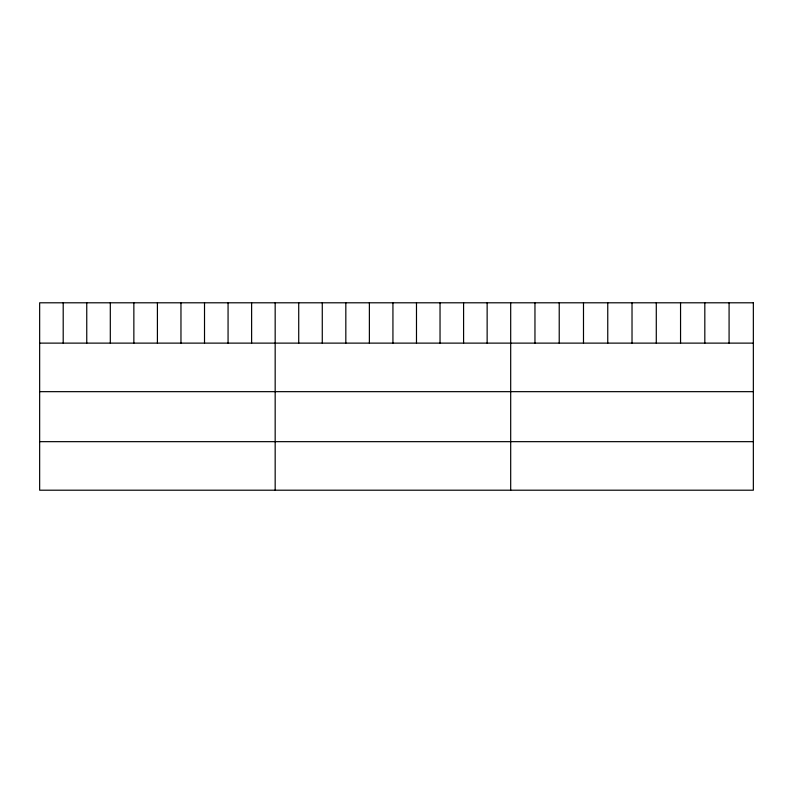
<?xml version="1.0" encoding="UTF-8"?>
<svg xmlns="http://www.w3.org/2000/svg" width="793" height="793" viewBox="0 0 793 793"><rect width="100%" height="100%" fill="white"/><g stroke="black" fill="none" stroke-linecap="round" stroke-linejoin="round"><path stroke-width="1.19" d="M39.65 343.121L753.35 343.121M39.65 391.663L753.35 391.663M39.65 441.661L753.35 441.661M729.084 302.797L729.084 343.121M704.818 302.797L704.818 343.121M680.553 302.797L680.553 343.121M656.287 302.797L656.287 343.121M632.021 302.797L632.021 343.121M607.755 302.797L607.755 343.121M583.489 302.797L583.489 343.121M559.224 302.797L559.224 343.121M534.958 302.797L534.958 343.121M510.692 302.797L510.692 490.203M487.14 302.797L487.14 343.121M463.588 302.797L463.588 343.121M440.036 302.797L440.036 343.121M416.484 302.797L416.484 343.121M392.931 302.797L392.931 343.121M369.379 302.797L369.379 343.121M345.827 302.797L345.827 343.121M322.275 302.797L322.275 343.121M298.723 302.797L298.723 343.121M275.171 302.797L275.171 490.203M251.619 302.797L251.619 343.121M228.067 302.797L228.067 343.121M204.515 302.797L204.515 343.121M180.963 302.797L180.963 343.121M157.411 302.797L157.411 343.121M133.858 302.797L133.858 343.121M110.306 302.797L110.306 343.121M86.754 302.797L86.754 343.121M63.202 302.797L63.202 343.121M753.35 302.797L39.65 302.797L39.65 490.203L753.35 490.203L753.35 302.797"/></g></svg>
